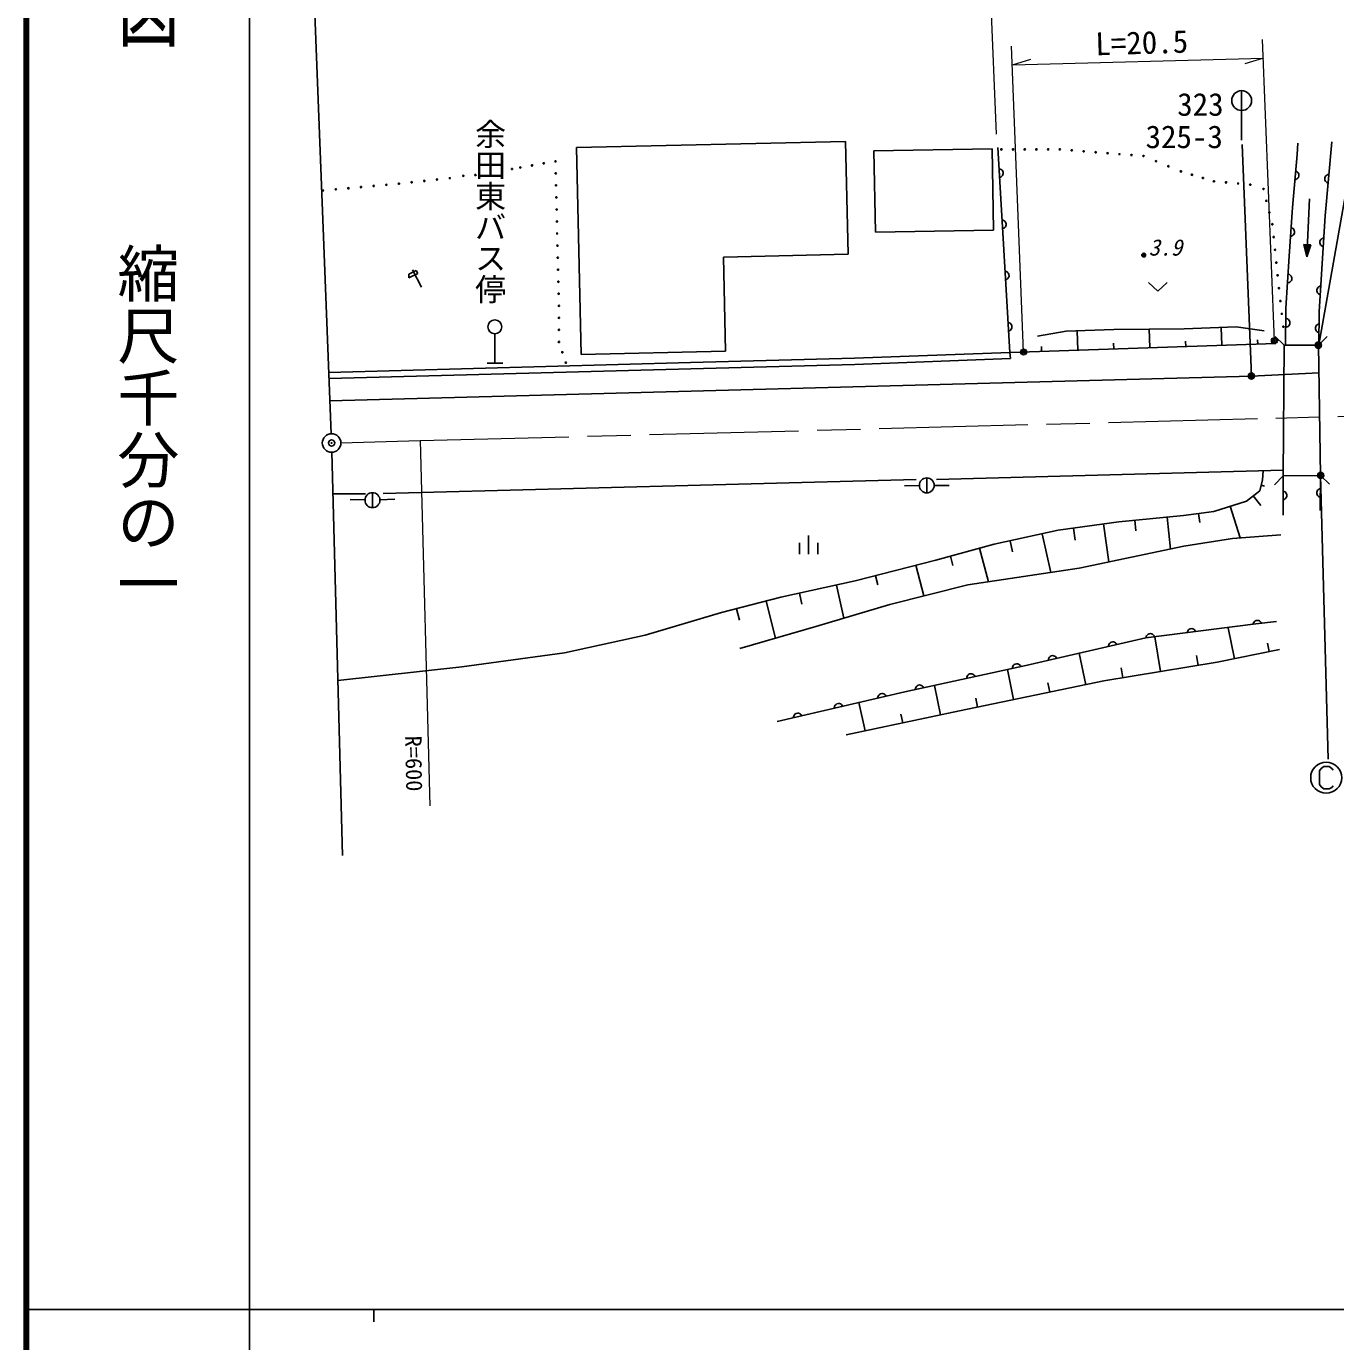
# Model space of a CAD drawing. Units: millimetres, scale not verified. Extents: x 40000 to 680000, y 20000 to 380000.
# Drawn here: x 40000 to 145528, y 202409 to 308420 of the extents above; entities that cross this region are included whole.
import ezdxf
from ezdxf.enums import TextEntityAlignment as Align

# ---------------------------------------------------------------- set-up
doc = ezdxf.new("R2010")
doc.units = ezdxf.units.MM
doc.header["$LTSCALE"] = 1000
doc.header["$PDMODE"] = 32
doc.header["$PDSIZE"] = 500
doc.linetypes.add('CHAIN', pattern=[18.5, 12, -1.5, 3.5, -1.5])
for name, color, linetype, lineweight in [('M-BGD', 7, 'Continuous', 25), ('M-BGD-EXST', 7, 'Continuous', 25), ('M-BMK', 2, 'CHAIN', 13), ('M-BMK-OTRS', 5, 'Continuous', 25), ('M-BMK-SRVR', 3, 'Continuous', 25), ('M-STR-HTXT', 7, 'Continuous', 13), ('M-STR-STR1', 1, 'Continuous', 25), ('M-STR-STRC', 7, 'Continuous', 25), ('M-TTL', 2, 'Continuous', 140), ('M-TTL-BAND', 7, 'Continuous', 25)]:
    doc.layers.add(name, color=color, linetype=linetype, lineweight=lineweight)
doc.layers.add('M-OTRS', color=6, linetype='Continuous')
doc.styles.add('@ＭＳ ゴシック', font='')
doc.styles.add('ＭＳ ゴシック', font='')
doc.styles.get('@ＭＳ ゴシック').set_extended_font_data('@MS Gothic')
doc.styles.get('ＭＳ ゴシック').set_extended_font_data('MS Gothic')

msp = doc.modelspace()

# ---------------------------------------------------------------- linework, layer by layer
at = {"layer": 'M-BGD'}
for p, q in [((106017, 299143), (84349, 298647)), ((106225, 290046), (106017, 299143)), ((142422, 298099), (142486, 299011)), ((145212, 299120), (144667, 293158)), ((84349, 298647), (84731, 281967)), ((117832, 298558), (108305, 298382)), ((108305, 298382), (108427, 291818)), ((117954, 291995), (117832, 298558)), ((118311, 298654), (119260, 282141)), ((142058, 293809), (142422, 298099)), ((118495, 296917), (118410, 296940)), ((118568, 296879), (118495, 296917)), ((118642, 296813), (118568, 296879)), ((118450, 296241), (118532, 296274)), ((118532, 296274), (118600, 296320)), ((118600, 296320), (118666, 296394)), ((118688, 296745), (118642, 296813)), ((118666, 296394), (118704, 296466)), ((118720, 296663), (118688, 296745)), ((118704, 296466), (118727, 296551)), ((118727, 296551), (118720, 296663)), ((142243, 296061), (142329, 296082)), ((142382, 296724), (142300, 296759)), ((142329, 296082), (142402, 296118)), ((142448, 296676), (142382, 296724)), ((142402, 296118), (142478, 296182)), ((142512, 296601), (142448, 296676)), ((142478, 296182), (142525, 296248)), ((142548, 296528), (142512, 296601)), ((142525, 296248), (142560, 296330)), ((142569, 296442), (142548, 296528)), ((142560, 296330), (142569, 296442)), ((144652, 296221), (144641, 296110)), ((144641, 296110), (144662, 296024)), ((144687, 296302), (144652, 296221)), ((144662, 296024), (144697, 295950)), ((144735, 296368), (144687, 296302)), ((144697, 295950), (144760, 295874)), ((144811, 296432), (144735, 296368)), ((144760, 295874), (144826, 295826)), ((144885, 296467), (144811, 296432)), ((144826, 295826), (144907, 295790)), ((144971, 296487), (144885, 296467)), ((141767, 289883), (142058, 293809)), ((143200, 289830), (143413, 294516)), ((118732, 292788), (118647, 292812)), ((118805, 292750), (118732, 292788)), ((118879, 292685), (118805, 292750)), ((118925, 292617), (118879, 292685)), ((118957, 292535), (118925, 292617)), ((144667, 293158), (144412, 288869)), ((108427, 291818), (117954, 291995)), ((118687, 292113), (118769, 292145)), ((118769, 292145), (118837, 292191)), ((118837, 292191), (118903, 292265)), ((118903, 292265), (118941, 292338)), ((118941, 292338), (118964, 292423)), ((118964, 292423), (118957, 292535)), ((142020, 292161), (141938, 292195)), ((141973, 291519), (142046, 291555)), ((142087, 292114), (142020, 292161)), ((142046, 291555), (142121, 291620)), ((142152, 292039), (142087, 292114)), ((142121, 291620), (142168, 291687)), ((142188, 291966), (142152, 292039)), ((142168, 291687), (142202, 291769)), ((142210, 291880), (142188, 291966)), ((142202, 291769), (142210, 291880)), ((141887, 291497), (141973, 291519)), ((143200, 289830), (142966, 290842)), ((142966, 290842), (143525, 290817)), ((143213, 290110), (143044, 290798)), ((143044, 290798), (143443, 290780)), ((143220, 290270), (143122, 290755)), ((143122, 290755), (143361, 290744)), ((143525, 290817), (143200, 289830)), ((143231, 290510), (143200, 290711)), ((143200, 290711), (143280, 290708)), ((143443, 290780), (143213, 290110)), ((143361, 290744), (143220, 290270)), ((143280, 290708), (143231, 290510)), ((144249, 291087), (144243, 290975)), ((144243, 290975), (144266, 290889)), ((144282, 291169), (144249, 291087)), ((144266, 290889), (144303, 290817)), ((144328, 291236), (144282, 291169)), ((144303, 290817), (144369, 290743)), ((144402, 291302), (144328, 291236)), ((144369, 290743), (144437, 290697)), ((144475, 291340), (144402, 291302)), ((144437, 290697), (144519, 290664)), ((144560, 291363), (144475, 291340)), ((96178, 289816), (106225, 290046)), ((96352, 282233), (96178, 289816)), ((141513, 285703), (141767, 289883)), ((70823, 288446), (71423, 288746)), ((71543, 288506), (70823, 288146)), ((70823, 288146), (70823, 288446)), ((71123, 288806), (71843, 287396)), ((71423, 288746), (71543, 288506)), ((118970, 288660), (118884, 288683)), ((119042, 288622), (118970, 288660)), ((119116, 288556), (119042, 288622)), ((119162, 288489), (119116, 288556)), ((119194, 288407), (119162, 288489)), ((119201, 288295), (119194, 288407)), ((141792, 288411), (141709, 288443)), ((141860, 288366), (141792, 288411)), ((141927, 288294), (141860, 288366)), ((144412, 288869), (144203, 285411)), ((118924, 287984), (119006, 288017)), ((119006, 288017), (119074, 288063)), ((119074, 288063), (119140, 288137)), ((119140, 288137), (119178, 288209)), ((119178, 288209), (119201, 288295)), ((130440, 287782), (131190, 287062)), ((131190, 287062), (131940, 287782)), ((141680, 287743), (141765, 287768)), ((141765, 287768), (141837, 287807)), ((141837, 287807), (141910, 287874)), ((141910, 287874), (141955, 287942)), ((141966, 288222), (141927, 288294)), ((141955, 287942), (141986, 288025)), ((141991, 288137), (141966, 288222)), ((141986, 288025), (141991, 288137)), ((144050, 287296), (144017, 287214)), ((144097, 287363), (144050, 287296)), ((144171, 287429), (144097, 287363)), ((144243, 287466), (144171, 287429)), ((144329, 287489), (144243, 287466)), ((144017, 287214), (144011, 287102)), ((144011, 287102), (144033, 287016)), ((144033, 287016), (144071, 286944)), ((144071, 286944), (144137, 286870)), ((144137, 286870), (144204, 286824)), ((144204, 286824), (144286, 286790)), ((141476, 282722), (141513, 285703)), ((144203, 285411), (144171, 282762)), ((119207, 284532), (119121, 284555)), ((119279, 284494), (119207, 284532)), ((119353, 284428), (119279, 284494)), ((119399, 284361), (119353, 284428)), ((119431, 284278), (119399, 284361)), ((119415, 284081), (119438, 284166)), ((119438, 284166), (119431, 284278)), ((133319, 284028), (137499, 284210)), ((136346, 282718), (136298, 284158)), ((137499, 284210), (139776, 283884)), ((141535, 284162), (141620, 284187)), ((141646, 284831), (141563, 284862)), ((141620, 284187), (141692, 284226)), ((141714, 284786), (141646, 284831)), ((141692, 284226), (141764, 284293)), ((141781, 284713), (141714, 284786)), ((141764, 284293), (141809, 284362)), ((141821, 284641), (141781, 284713)), ((141809, 284362), (141841, 284444)), ((141845, 284556), (141821, 284641)), ((141841, 284444), (141845, 284556)), ((143893, 284146), (143892, 284034)), ((143922, 284230), (143893, 284146)), ((143965, 284299), (143922, 284230)), ((144036, 284369), (143965, 284299)), ((144106, 284410), (144036, 284369)), ((144191, 284437), (144106, 284410)), ((77763, 283645), (77763, 281265)), ((119161, 283856), (119243, 283889)), ((119243, 283889), (119311, 283935)), ((119311, 283935), (119377, 284009)), ((119377, 284009), (119415, 284081)), ((121505, 283447), (123795, 283847)), ((123795, 283847), (127648, 283992)), ((124733, 282326), (124681, 283880)), ((127648, 283992), (133319, 284028)), ((130540, 282522), (130490, 284010)), ((139249, 282816), (139238, 283161)), ((143892, 284034), (143919, 283950)), ((143919, 283950), (143960, 283880)), ((143960, 283880), (144029, 283809)), ((144029, 283809), (144099, 283766)), ((144099, 283766), (144182, 283737)), ((84731, 281967), (96352, 282233)), ((106750, 281674), (119260, 282141)), ((119260, 282141), (140701, 282865)), ((119260, 282141), (119331, 281644)), ((121830, 282228), (121817, 282609)), ((127637, 282424), (127621, 282894)), ((133443, 282620), (133429, 283044)), ((64380, 280523), (93529, 281319)), ((77133, 281265), (78393, 281265)), ((93529, 281319), (106750, 281674)), ((93543, 280820), (106766, 281175)), ((106766, 281175), (119331, 281644)), ((64400, 280023), (93543, 280820)), ((113355, 271884), (141302, 272636)), ((139620, 271865), (139693, 272593)), ((68758, 270774), (111708, 271884)), ((111972, 271409), (110773, 271384)), ((112572, 272022), (112572, 270822)), ((113172, 271422), (114372, 271422)), ((139402, 270992), (139620, 271865)), ((139511, 271428), (139790, 271359)), ((141295, 272192), (141295, 269030)), ((144312, 272229), (144275, 269393)), ((64712, 270728), (67349, 270728)), ((67899, 270830), (67899, 269630)), ((138348, 270156), (139402, 270992)), ((138875, 270574), (139488, 269802)), ((141379, 270933), (141295, 270961)), ((141449, 270891), (141379, 270933)), ((141379, 270289), (141449, 270331)), ((141519, 270821), (141449, 270891)), ((141449, 270331), (141519, 270401)), ((141561, 270751), (141519, 270821)), ((141519, 270401), (141561, 270471)), ((141589, 270667), (141561, 270751)), ((141561, 270471), (141589, 270555)), ((141589, 270555), (141589, 270667)), ((144000, 270871), (143999, 270759)), ((143999, 270759), (144026, 270675)), ((144029, 270954), (144000, 270871)), ((144026, 270675), (144067, 270604)), ((144072, 271024), (144029, 270954)), ((144067, 270604), (144136, 270533)), ((144143, 271093), (144072, 271024)), ((144136, 270533), (144206, 270490)), ((144214, 271134), (144143, 271093)), ((144206, 270490), (144289, 270461)), ((144298, 271161), (144214, 271134)), ((67299, 270245), (66099, 270274)), ((68498, 270256), (69697, 270308)), ((133263, 268991), (135695, 269320)), ((135695, 269320), (138348, 270156)), ((137021, 269738), (137823, 267193)), ((141295, 270261), (141379, 270289)), ((123170, 267808), (128037, 268491)), ((126820, 268321), (127252, 265248)), ((128037, 268491), (133263, 268991)), ((129344, 268616), (129426, 267755)), ((131956, 268866), (132203, 266290)), ((134479, 269156), (134576, 268437)), ((103052, 267388), (103052, 265888)), ((117990, 266672), (123170, 267808)), ((121875, 267524), (122560, 264402)), ((124387, 267979), (124523, 267007)), ((133281, 266517), (137202, 267148)), ((137202, 267148), (141107, 267432)), ((102302, 266788), (102302, 265888)), ((103802, 266788), (103802, 265888)), ((113310, 265400), (117990, 266672)), ((116820, 266354), (117553, 263658)), ((119285, 266956), (119479, 266073)), ((124850, 264742), (133281, 266517)), ((106806, 263718), (113310, 265400)), ((114480, 265718), (114683, 264970)), ((108432, 264138), (108624, 263395)), ((111684, 264979), (112323, 262507)), ((115887, 263411), (124850, 264742)), ((100808, 262400), (106806, 263718)), ((105307, 263388), (105895, 260712)), ((109585, 261813), (115887, 263411)), ((96037, 261173), (100808, 262400)), ((99615, 262093), (100386, 259095)), ((102308, 262729), (102498, 261861)), ((89872, 259347), (96037, 261173)), ((97230, 261480), (97467, 260559)), ((103639, 260038), (109585, 261813)), ((97516, 258263), (103639, 260038)), ((130236, 259132), (139084, 260272)), ((133666, 259783), (133605, 259705)), ((133730, 259834), (133666, 259783)), ((133810, 259872), (133730, 259834)), ((133921, 259886), (133810, 259872)), ((134008, 259868), (133921, 259886)), ((134083, 259835), (134008, 259868)), ((134161, 259774), (134083, 259835)), ((134211, 259710), (134161, 259774)), ((137376, 257454), (136860, 259954)), ((138885, 260290), (138867, 260203)), ((138918, 260364), (138885, 260290)), ((138979, 260443), (138918, 260364)), ((139043, 260493), (138979, 260443)), ((139123, 260531), (139043, 260493)), ((139084, 260272), (140756, 260451)), ((139234, 260545), (139123, 260531)), ((139321, 260527), (139234, 260545)), ((139395, 260494), (139321, 260527)), ((139473, 260433), (139395, 260494)), ((139524, 260369), (139473, 260433)), ((139562, 260289), (139524, 260369)), ((83374, 257938), (89872, 259347)), ((120563, 256913), (130236, 259132)), ((127293, 258687), (127241, 258603)), ((127352, 258743), (127293, 258687)), ((127428, 258789), (127352, 258743)), ((127537, 258814), (127428, 258789)), ((127625, 258806), (127537, 258814)), ((127703, 258781), (127625, 258806)), ((127787, 258728), (127703, 258781)), ((127843, 258669), (127787, 258728)), ((127889, 258594), (127843, 258669)), ((130260, 259220), (130243, 259133)), ((130293, 259294), (130260, 259220)), ((130354, 259372), (130293, 259294)), ((130418, 259423), (130354, 259372)), ((130498, 259461), (130418, 259423)), ((130610, 259475), (130498, 259461)), ((130696, 259457), (130610, 259475)), ((130771, 259424), (130696, 259457)), ((130849, 259363), (130771, 259424)), ((130899, 259299), (130849, 259363)), ((130938, 259219), (130899, 259299)), ((131407, 256411), (130944, 259220)), ((133572, 259631), (133555, 259544)), ((133605, 259705), (133572, 259631)), ((134249, 259630), (134211, 259710)), ((140171, 258031), (140030, 258714)), ((75104, 256802), (83374, 257938)), ((122515, 257634), (122457, 257577)), ((122591, 257680), (122515, 257634)), ((122700, 257705), (122591, 257680)), ((122788, 257697), (122700, 257705)), ((122866, 257671), (122788, 257697)), ((122950, 257619), (122866, 257671)), ((123006, 257560), (122950, 257619)), ((125384, 255358), (124860, 257899)), ((127216, 258525), (127207, 258437)), ((127241, 258603), (127216, 258525)), ((134454, 256914), (134321, 257720)), ((135978, 257166), (141009, 258204)), ((65105, 255709), (75104, 256802)), ((110800, 254783), (120563, 256913)), ((119571, 254159), (119070, 256588)), ((119484, 256764), (119475, 256676)), ((119510, 256841), (119484, 256764)), ((119564, 256925), (119510, 256841)), ((119623, 256980), (119564, 256925)), ((119699, 257026), (119623, 256980)), ((119809, 257050), (119699, 257026)), ((119897, 257040), (119809, 257050)), ((119974, 257014), (119897, 257040)), ((120057, 256961), (119974, 257014)), ((120113, 256901), (120057, 256961)), ((120158, 256825), (120113, 256901)), ((122379, 257416), (122370, 257328)), ((122404, 257494), (122379, 257416)), ((122457, 257577), (122404, 257494)), ((123052, 257484), (123006, 257560)), ((126837, 255657), (135978, 257166)), ((128360, 255909), (128227, 256716)), ((115211, 253261), (126837, 255657)), ((115793, 255959), (115784, 255871)), ((115819, 256036), (115793, 255959)), ((115873, 256119), (115819, 256036)), ((115932, 256175), (115873, 256119)), ((116009, 256221), (115932, 256175)), ((116118, 256244), (116009, 256221)), ((116206, 256235), (116118, 256244)), ((116283, 256209), (116206, 256235)), ((116367, 256155), (116283, 256209)), ((116423, 256096), (116367, 256155)), ((116468, 256020), (116423, 256096)), ((122477, 254759), (122324, 255502)), ((100506, 252387), (110800, 254783)), ((108645, 254440), (108620, 254362)), ((108697, 254524), (108645, 254440)), ((108756, 254580), (108697, 254524)), ((108831, 254627), (108756, 254580)), ((108940, 254652), (108831, 254627)), ((109028, 254644), (108940, 254652)), ((109106, 254619), (109028, 254644)), ((109190, 254567), (109106, 254619)), ((109247, 254508), (109190, 254567)), ((109293, 254432), (109247, 254508)), ((111659, 255057), (111649, 254968)), ((111685, 255134), (111659, 255057)), ((111738, 255217), (111685, 255134)), ((111798, 255273), (111738, 255217)), ((111874, 255318), (111798, 255273)), ((111983, 255342), (111874, 255318)), ((112071, 255333), (111983, 255342)), ((112148, 255307), (112071, 255333)), ((112232, 255253), (112148, 255307)), ((112288, 255194), (112232, 255253)), ((112333, 255118), (112288, 255194)), ((113687, 252936), (113182, 255303)), ((105122, 253548), (105114, 253460)), ((105147, 253626), (105122, 253548)), ((105199, 253710), (105147, 253626)), ((105258, 253766), (105199, 253710)), ((105333, 253813), (105258, 253766)), ((105443, 253838), (105333, 253813)), ((105531, 253830), (105443, 253838)), ((105608, 253805), (105531, 253830)), ((105692, 253752), (105608, 253805)), ((105749, 253694), (105692, 253752)), ((105796, 253618), (105749, 253694)), ((107593, 251634), (107104, 253923)), ((108620, 254362), (108611, 254274)), ((116664, 253560), (116516, 254279)), ((101823, 252780), (101814, 252692)), ((101848, 252858), (101823, 252780)), ((101900, 252942), (101848, 252858)), ((101959, 252998), (101900, 252942)), ((102034, 253045), (101959, 252998)), ((102143, 253070), (102034, 253045)), ((102231, 253062), (102143, 253070)), ((102309, 253037), (102231, 253062)), ((102393, 252985), (102309, 253037)), ((102450, 252926), (102393, 252985)), ((102496, 252850), (102450, 252926)), ((106070, 251308), (115211, 253261)), ((110640, 252285), (110490, 252988))]:
    msp.add_line(p, q, dxfattribs=at)
for centre, radius in [((118587, 298499), 50), ((119528, 298499), 50), ((120468, 298499), 50), ((121409, 298499), 50), ((122350, 298499), 50), ((123291, 298499), 50), ((124254, 298423), 50), ((125218, 298347), 50), ((126181, 298271), 50), ((127145, 298195), 50), ((128108, 298119), 50), ((129072, 298043), 50), ((130035, 297967), 50), ((79142, 296923), 50), ((79818, 297043), 50), ((80761, 297209), 50), ((81704, 297376), 50), ((82647, 297542), 50), ((131041, 297553), 50), ((132047, 297139), 50), ((70028, 295739), 50), ((71054, 295850), 50), ((72080, 295961), 50), ((73106, 296072), 50), ((74132, 296183), 50), ((75225, 296369), 50), ((76196, 296438), 50), ((82670, 296571), 50), ((133053, 296725), 50), ((133940, 296458), 50), ((134828, 296192), 50), ((135715, 295926), 50), ((136692, 295837), 50), ((137668, 295748), 50), ((63926, 295185), 50), ((64943, 295277), 50), ((65960, 295370), 50), ((66977, 295462), 50), ((67994, 295555), 50), ((69011, 295647), 50), ((82693, 295601), 50), ((138644, 295660), 50), ((139709, 295305), 50), ((82716, 294630), 50), ((82739, 293659), 50), ((139946, 294358), 50), ((82762, 292689), 50), ((140182, 293411), 50), ((82785, 291718), 50), ((140419, 292465), 50), ((82808, 290747), 50), ((140526, 291435), 50), ((82831, 289777), 50), ((130054, 289978), 150), ((130054, 289978), 90), ((130054, 289978), 30), ((140632, 290406), 50), ((140739, 289376), 50), ((82855, 288806), 50), ((140845, 288347), 50), ((82878, 287835), 50), ((140952, 287317), 50), ((82901, 286865), 50), ((141070, 286282), 50), ((82924, 285894), 50), ((141188, 285246), 50), ((77763, 284205), 560), ((82924, 284923), 50), ((141307, 284211), 50), ((82924, 283953), 50), ((82924, 282982), 50), ((83201, 282150), 50), ((83479, 281318), 50), ((112572, 271422), 600), ((67899, 270230), 600)]:
    msp.add_circle(centre, radius, dxfattribs=at)
at = {"layer": 'M-BGD-EXST'}
for p, q in [((144312, 272229), (144911, 249364)), ((144362, 248615), (144212, 248415)), ((144212, 248415), (144212, 247315)), ((144562, 248765), (144362, 248615)), ((145012, 248765), (144562, 248765)), ((145212, 248615), (145012, 248765)), ((145312, 248465), (145212, 248615)), ((144212, 247315), (144362, 247115)), ((144362, 247115), (144562, 246965)), ((145012, 246965), (145212, 247065)), ((145212, 247065), (145312, 247215)), ((144562, 246965), (145012, 246965))]:
    msp.add_line(p, q, dxfattribs=at)
for centre, radius in [((144312, 272229), 250), ((144312, 272229), 150), ((144312, 272229), 50), ((144762, 247865), 1250)]:
    msp.add_circle(centre, radius, dxfattribs=at)
at = {"layer": 'M-BMK'}
for p, q in [((71738, 275028), (163839, 277452)), ((65354, 274859), (71738, 275028))]:
    msp.add_line(p, q, dxfattribs=at)
at = {"layer": 'M-BMK-OTRS'}
for p, q in [((64574, 275588), (62725, 322566)), ((64624, 274089), (65476, 241591))]:
    msp.add_line(p, q, dxfattribs=at)
at = {"layer": 'M-BMK-SRVR'}
for radius in [750, 30]:
    msp.add_circle((64604, 274839), radius, dxfattribs=at)
at = {"layer": 'M-OTRS'}
msp.add_point((64604, 274839), dxfattribs=at)
at = {"layer": 'M-STR-HTXT'}
for p, q in [((118178, 299720), (117222, 324000)), ((120379, 282179), (119409, 306815)), ((140592, 283083), (139637, 307347)), ((119468, 305316), (139696, 305848)), ((119468, 305316), (120956, 305775)), ((139696, 305848), (138207, 305389)), ((71738, 275028), (72509, 245603))]:
    msp.add_line(p, q, dxfattribs=at)
for centre, radius in [((140592, 283083), 250), ((140592, 283083), 150), ((140592, 283083), 50), ((120379, 282179), 250), ((120379, 282179), 150), ((120379, 282179), 50)]:
    msp.add_circle(centre, radius, dxfattribs=at)
at = {"layer": 'M-STR-STR1'}
for p, q in [((140660, 283429), (141367, 282722)), ((144130, 282722), (144837, 283429)), ((141367, 282722), (141295, 272192)), ((141367, 282722), (144130, 282722)), ((144130, 282722), (144312, 272229)), ((141295, 272192), (140596, 271477)), ((144312, 272229), (141295, 272192)), ((145027, 271530), (144312, 272229))]:
    msp.add_line(p, q, dxfattribs=at)
at = {"layer": 'M-STR-STRC'}
for p, q in [((137946, 303234), (137946, 299234)), ((144171, 282762), (147796, 303201)), ((138731, 280233), (137996, 298895)), ((64471, 278227), (138731, 280233)), ((138731, 280233), (144168, 280504))]:
    msp.add_line(p, q, dxfattribs=at)
for centre, radius in [((137946, 302434), 800), ((144130, 282722), 250), ((144130, 282722), 150), ((144130, 282722), 50), ((138731, 280233), 250), ((138731, 280233), 150), ((138731, 280233), 50)]:
    msp.add_circle(centre, radius, dxfattribs=at)
at = {"layer": 'M-TTL'}
msp.add_line((40000, 380000), (40000, 20000), dxfattribs=at)
at = {"layer": 'M-TTL-BAND'}
for p, q in [((58000, 370000), (58000, 20000)), ((40000, 205000), (579000, 205000)), ((68000, 205000), (68000, 204000))]:
    msp.add_line(p, q, dxfattribs=at)

# ---------------------------------------------------------------- texts
at = {"layer": 'M-BGD', "style": '@ＭＳ ゴシック'}
msp.add_text('余田東バス停', height=1833, rotation=270, dxfattribs=at).set_placement((77384, 293500), align=Align.MIDDLE_CENTER)
at = {"layer": 'M-BGD', "style": 'ＭＳ ゴシック', "oblique": 15}
msp.add_text('3.9', height=1320, dxfattribs=at).set_placement((131798, 290597), align=Align.MIDDLE_CENTER)
at = {"layer": 'M-STR-HTXT', "style": 'ＭＳ ゴシック'}
for s, height, rotation, p in [('L=20.5', 1833, 1.7, (129895, 307106)), ('R=600', 1320, 271.2, (71236, 249005))]:
    msp.add_text(s, height=height, rotation=rotation, dxfattribs=at).set_placement(p, align=Align.MIDDLE_CENTER)
at = {"layer": 'M-STR-STRC', "style": 'ＭＳ ゴシック'}
for s, p in [('323', (134624, 302126)), ('325-3', (133319, 299516))]:
    msp.add_text(s, height=1833, dxfattribs=at).set_placement(p, align=Align.MIDDLE_CENTER)
at = {"layer": 'M-TTL-BAND', "style": '@ＭＳ ゴシック', "width": 1.4}
msp.add_text('平  面  図', height=3666, rotation=270, dxfattribs=at).set_placement((49777, 306475), align=Align.MIDDLE_RIGHT)
at = {"layer": 'M-TTL-BAND', "style": '@ＭＳ ゴシック'}
msp.add_text('縮尺千分の一', height=3666, rotation=270, dxfattribs=at).set_placement((49777, 261030), align=Align.MIDDLE_RIGHT)

doc.saveas('drawing.dxf')
